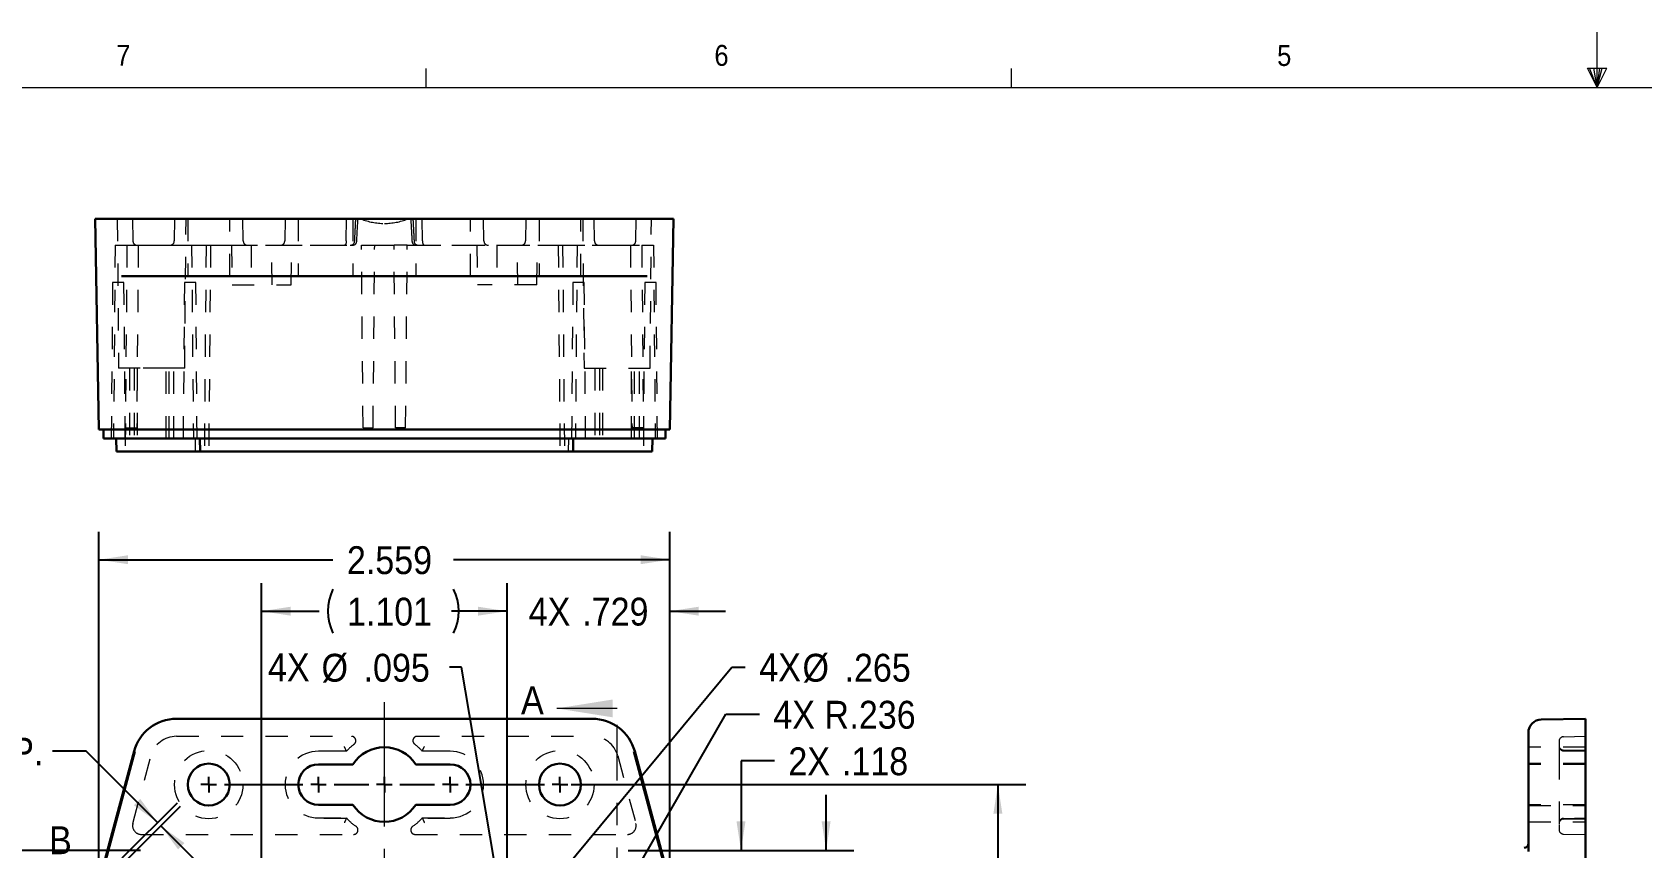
# Model space of a CAD drawing. Header units: inches. Extents: x 0.3 to 21.8, y 0.2 to 16.9.
# Drawn here: x 4.01 to 11.22, y 13.25 to 16.91 of the extents above; entities that cross this region are included whole.
import ezdxf

# ---------------------------------------------------------------- set-up
doc = ezdxf.new("R2010")
doc.units = ezdxf.units.IN
doc.header["$MEASUREMENT"] = 0
for name, pattern in [('SLD-Center', [0.75, 0.6, -0.05, 0.05, -0.05]), ('SLD-Dashed', [0.075, 0.05, -0.025]), ('SLD-Solid', [0]), ('SLD-Thin-Thick-Chain', [0.4, 0.25, -0.05, 0.05, -0.05])]:
    doc.linetypes.add(name, pattern=pattern)
doc.layers.add('SLD-0', color=7, linetype='SLD-Solid')
doc.styles.add('SLDTEXTSTYLE1', font='GOTHIC.TTF', dxfattribs={"width": 0.913})
doc.dimstyles.new('SLDDIMSTYLE0', dxfattribs={"dimtxt": 0.125, "dimasz": 0.13, "dimexe": 0, "dimexo": 0.0625, "dimgap": 0.03125, "dimtad": 0, "dimtih": 1, "dimtoh": 1, "dimdec": 3, "dimrnd": 1e-09, "dimzin": 12, "dimdsep": 46, "dimtxsty": 'SLDTEXTSTYLE1', "dimsah": 1, "dimcen": 0.09, "dimadec": 0, "dimazin": 3, "dimtfac": 1, "dimtdec": 3, "dimtofl": 0, "dimtmove": 0, "dimatfit": 3, "dimfxl": 1, "dimfrac": 2, "dimtolj": 1, "dimtzin": 12, "dimarcsym": 0})
doc.dimstyles.new('SLDDIMSTYLE1', dxfattribs={"dimtxt": 0.125, "dimasz": 0.13, "dimexe": 0, "dimexo": 0.0625, "dimgap": 0.03125, "dimtad": 0, "dimtih": 1, "dimtoh": 1, "dimdec": 3, "dimrnd": 1e-09, "dimzin": 12, "dimdsep": 46, "dimtxsty": 'SLDTEXTSTYLE1', "dimsah": 1, "dimcen": 0, "dimadec": 0, "dimazin": 3, "dimtfac": 1, "dimtdec": 3, "dimtofl": 0, "dimtmove": 0, "dimatfit": 3, "dimfxl": 1, "dimfrac": 2, "dimtolj": 1, "dimtzin": 12, "dimarcsym": 0})
doc.dimstyles.new('SLDDIMSTYLE2', dxfattribs={"dimtxt": 0.125, "dimasz": 0.13, "dimexe": 0, "dimexo": 0.0625, "dimgap": 0.03125, "dimtad": 0, "dimtih": 1, "dimtoh": 1, "dimdec": 3, "dimrnd": 1e-09, "dimzin": 12, "dimdsep": 46, "dimtxsty": 'SLDTEXTSTYLE1', "dimsah": 1, "dimcen": 0, "dimadec": 0, "dimazin": 3, "dimtfac": 1, "dimtdec": 3, "dimtofl": 0, "dimtmove": 0, "dimatfit": 3, "dimfxl": 1, "dimfrac": 2, "dimtolj": 1, "dimtzin": 12, "dimarcsym": 0})
doc.dimstyles.new('SLDDIMSTYLE3', dxfattribs={"dimtxt": 0.125, "dimasz": 0.13, "dimexe": 0, "dimexo": 0.0625, "dimgap": 0.03125, "dimtad": 0, "dimtih": 1, "dimtoh": 1, "dimdec": 3, "dimrnd": 1e-09, "dimzin": 12, "dimdsep": 46, "dimtxsty": 'SLDTEXTSTYLE1', "dimsah": 1, "dimcen": 0.09, "dimadec": 0, "dimazin": 3, "dimtfac": 1, "dimtdec": 3, "dimtmove": 0, "dimatfit": 0, "dimfxl": 1, "dimfrac": 2, "dimtolj": 1, "dimtzin": 12, "dimarcsym": 0})
doc.dimstyles.new('SLDDIMSTYLE4', dxfattribs={"dimtxt": 0.125, "dimasz": 0.13, "dimexe": 0, "dimexo": 0.0625, "dimgap": 0.03125, "dimtad": 0, "dimtih": 1, "dimtoh": 1, "dimdec": 3, "dimrnd": 1e-09, "dimzin": 4, "dimdsep": 46, "dimtxsty": 'SLDTEXTSTYLE1', "dimsah": 1, "dimcen": 0.09, "dimadec": 0, "dimazin": 1, "dimtfac": 1, "dimtdec": 3, "dimtmove": 0, "dimatfit": 0, "dimfxl": 1, "dimfrac": 2, "dimtolj": 1, "dimtzin": 12, "dimarcsym": 0})

# ---------------------------------------------------------------- blocks, each defined once
blk = doc.blocks.new('*D12')
at = {"layer": 'SLD-0'}
for p, q in [((4.3061, 13.0518), (4.3061, 14.667)), ((6.8651, 13.0518), (6.8651, 14.667)), ((4.3061, 14.542), (5.3552, 14.542)), ((6.8651, 14.542), (5.8957, 14.542))]:
    blk.add_line(p, q, dxfattribs=at)
for points in [[(4.3061, 14.542), (4.4361, 14.522), (4.4361, 14.562)], [(6.8651, 14.542), (6.7351, 14.562), (6.7351, 14.522)]]:
    blk.add_solid(points, dxfattribs=at)
at = {"layer": 'SLD-0', "insert": (5.4177, 14.6025), "char_height": 0.125, "attachment_point": 1, "style": 'SLDTEXTSTYLE1'}
blk.add_mtext('2.559', dxfattribs=at)
blk = doc.blocks.new('*D13')
at = {"layer": 'SLD-0'}
for p, q in [((6.7469, 13.2064), (7.1171, 13.8486)), ((7.1171, 13.8486), (7.2671, 13.8486)), ((6.6289, 13.0018), (6.7469, 13.2064))]:
    blk.add_line(p, q, dxfattribs=at)
blk.add_solid([(6.7469, 13.2064), (6.6646, 13.1038), (6.6993, 13.0838)], dxfattribs=at)
at = {"layer": 'SLD-0', "char_height": 0.125, "attachment_point": 1, "style": 'SLDTEXTSTYLE1'}
for s, insert in [('4X R', (7.3296, 13.9091)), ('.236', (7.6708, 13.9091))]:
    blk.add_mtext(s, dxfattribs=dict(at, insert=insert))
blk = doc.blocks.new('*D14')
at = {"layer": 'SLD-0'}
for p, q in [((6.2208, 12.9479), (7.1441, 14.0595)), ((7.1441, 14.0595), (7.204, 14.0595))]:
    blk.add_line(p, q, dxfattribs=at)
blk.add_solid([(6.2208, 12.9479), (6.3192, 13.0352), (6.2885, 13.0607)], dxfattribs=at)
at = {"layer": 'SLD-0', "char_height": 0.125, "attachment_point": 1, "style": 'SLDTEXTSTYLE1'}
for s, insert in [('4X', (7.2665, 14.1219)), ('%%c', (7.4604, 14.12)), ('.265', (7.6488, 14.12))]:
    blk.add_mtext(s, dxfattribs=dict(at, insert=insert))
blk = doc.blocks.new('*D15')
at = {"layer": 'SLD-0'}
for p, q in [((6.1361, 12.896), (6.1361, 14.4361)), ((6.8651, 13.0518), (6.8651, 14.4361)), ((6.1361, 14.3111), (5.8861, 14.3111)), ((6.8651, 14.3111), (7.1151, 14.3111))]:
    blk.add_line(p, q, dxfattribs=at)
for points in [[(6.1361, 14.3111), (6.0061, 14.3311), (6.0061, 14.2911)], [(6.8651, 14.3111), (6.9951, 14.2911), (6.9951, 14.3311)]]:
    blk.add_solid(points, dxfattribs=at)
at = {"layer": 'SLD-0', "char_height": 0.125, "attachment_point": 1, "style": 'SLDTEXTSTYLE1'}
for s, insert in [('4X ', (6.2328, 14.3716)), ('.729', (6.4729, 14.3716))]:
    blk.add_mtext(s, dxfattribs=dict(at, insert=insert))
blk = doc.blocks.new('*D16')
at = {"layer": 'SLD-0'}
for p, q in [((7.5663, 13.238), (7.5663, 13.488)), ((6.6789, 13.238), (7.6913, 13.238)), ((6.1861, 12.846), (7.6913, 12.846)), ((7.5663, 12.846), (7.5663, 12.596))]:
    blk.add_line(p, q, dxfattribs=at)
for points in [[(7.5663, 13.238), (7.5863, 13.368), (7.5463, 13.368)], [(7.5663, 12.846), (7.5463, 12.716), (7.5863, 12.716)]]:
    blk.add_solid(points, dxfattribs=at)
at = {"layer": 'SLD-0', "char_height": 0.125, "attachment_point": 1, "style": 'SLDTEXTSTYLE1'}
for s, insert in [('4X ', (7.2847, 13.1144)), ('.392', (7.5248, 13.1144))]:
    blk.add_mtext(s, dxfattribs=dict(at, insert=insert))
blk = doc.blocks.new('*D17')
at = {"layer": 'SLD-0'}
for p, q in [((4.2483, 13.6835), (4.0983, 13.6835)), ((4.5691, 13.3627), (4.2483, 13.6835)), ((4.4106, 13.2042), (4.6575, 13.4511)), ((4.4245, 13.1903), (4.6714, 13.4372)), ((4.583, 13.3488), (4.7598, 13.172))]:
    blk.add_line(p, q, dxfattribs=at)
for points in [[(4.5691, 13.3627), (4.4913, 13.4687), (4.4631, 13.4405)], [(4.583, 13.3488), (4.6608, 13.2427), (4.6891, 13.271)]]:
    blk.add_solid(points, dxfattribs=at)
at = {"layer": 'SLD-0', "char_height": 0.125, "attachment_point": 1, "style": 'SLDTEXTSTYLE1'}
for s, insert in [('.020', (3.3521, 13.744)), (' TYP.', (3.6753, 13.744))]:
    blk.add_mtext(s, dxfattribs=dict(at, insert=insert))
blk = doc.blocks.new('*D18')
at = {"layer": 'SLD-0'}
for p, q in [((7.3347, 13.6398), (7.1847, 13.6398)), ((7.1847, 13.6398), (7.1847, 13.238)), ((6.6789, 13.238), (7.3097, 13.238)), ((6.3239, 13.12), (7.3097, 13.12)), ((7.1847, 13.12), (7.1847, 12.87))]:
    blk.add_line(p, q, dxfattribs=at)
for points in [[(7.1847, 13.238), (7.2047, 13.368), (7.1647, 13.368)], [(7.1847, 13.12), (7.1647, 12.99), (7.2047, 12.99)]]:
    blk.add_solid(points, dxfattribs=at)
at = {"layer": 'SLD-0', "char_height": 0.125, "attachment_point": 1, "style": 'SLDTEXTSTYLE1'}
for s, insert in [('2X ', (7.3972, 13.7003)), ('.118', (7.6373, 13.7003))]:
    blk.add_mtext(s, dxfattribs=dict(at, insert=insert))
blk = doc.blocks.new('*D20')
at = {"layer": 'SLD-0'}
for p, q in [((3.7891, 13.238), (3.7891, 13.488)), ((4.4923, 13.238), (3.6641, 13.238)), ((4.4923, 12.785), (3.6641, 12.785)), ((3.7891, 12.785), (3.7891, 12.535))]:
    blk.add_line(p, q, dxfattribs=at)
for points in [[(3.7891, 13.238), (3.8091, 13.368), (3.7691, 13.368)], [(3.7891, 12.785), (3.7691, 12.655), (3.8091, 12.655)]]:
    blk.add_solid(points, dxfattribs=at)
at = {"layer": 'SLD-0', "insert": (3.6276, 13.0425), "char_height": 0.125, "attachment_point": 1, "style": 'SLDTEXTSTYLE1'}
blk.add_mtext('.453', dxfattribs=at)
blk = doc.blocks.new('*D21')
at = {"layer": 'SLD-0'}
for p, q in [((5.9322, 14.0595), (5.8781, 14.0595)), ((6.1283, 12.8929), (5.9322, 14.0595))]:
    blk.add_line(p, q, dxfattribs=at)
blk.add_solid([(6.1283, 12.8929), (6.1264, 13.0244), (6.087, 13.0177)], dxfattribs=at)
at = {"layer": 'SLD-0', "char_height": 0.125, "attachment_point": 1, "style": 'SLDTEXTSTYLE1'}
for s, insert in [('4X ', (5.0638, 14.1219)), ('%%c', (5.3039, 14.12)), ('.095', (5.4924, 14.12))]:
    blk.add_mtext(s, dxfattribs=dict(at, insert=insert))
blk = doc.blocks.new('*D23')
at = {"layer": 'SLD-0'}
for p, q in [((5.0351, 12.896), (5.0351, 14.4361)), ((6.1361, 12.896), (6.1361, 14.4361)), ((5.0351, 14.3111), (5.2927, 14.3111)), ((6.1361, 14.3111), (5.9582, 14.3111))]:
    blk.add_line(p, q, dxfattribs=at)
for centre, start, end in [((5.5535, 14.3111), 153.43495, 206.56505), ((5.6974, 14.3111), 333.43495, 26.56505)]:
    blk.add_arc(centre, 0.2217, start, end, dxfattribs=at)
for points in [[(5.0351, 14.3111), (5.1651, 14.2911), (5.1651, 14.3311)], [(6.1361, 14.3111), (6.0061, 14.3311), (6.0061, 14.2911)]]:
    blk.add_solid(points, dxfattribs=at)
at = {"layer": 'SLD-0', "insert": (5.4177, 14.3716), "char_height": 0.125, "attachment_point": 1, "style": 'SLDTEXTSTYLE1'}
blk.add_mtext('1.101', dxfattribs=at)
blk = doc.blocks.new('*D35')
at = {"layer": 'SLD-0'}
for p, q in [((6.423, 13.5333), (8.4615, 13.5333)), ((8.3365, 13.5333), (8.3365, 11.5341)), ((8.3365, 8.4152), (8.3365, 11.3103)), ((6.423, 8.4152), (8.4615, 8.4152))]:
    blk.add_line(p, q, dxfattribs=at)
for centre, start, end in [((8.3272, 11.4095), 153.43495, 206.56505), ((8.3459, 11.4095), 333.43495, 26.56505)]:
    blk.add_arc(centre, 0.2219, start, end, dxfattribs=at)
for points in [[(8.3365, 13.5333), (8.3165, 13.4033), (8.3565, 13.4033)], [(8.3365, 8.4152), (8.3565, 8.5452), (8.3165, 8.5452)]]:
    blk.add_solid(points, dxfattribs=at)
at = {"layer": 'SLD-0', "insert": (8.1287, 11.47, 0.4264), "char_height": 0.125, "attachment_point": 1, "style": 'SLDTEXTSTYLE1'}
blk.add_mtext('5.118', dxfattribs=at)
blk = doc.blocks.new('SW_CENTERMARKSYMBOL_2')
at = {"layer": 'SLD-0', "color": 0}
for p, q in [((0, 0), (-0.035, 0)), ((0, 0), (0, 0.035)), ((0, 0), (0, -0.035)), ((0, 0), (0.035, 0)), ((0.07, 0), (0.4221, 0)), ((0.4921, 0), (0.4571, 0)), ((0.4921, 0), (0.4921, 0.035)), ((0.4921, 0), (0.4921, -0.035)), ((0.4921, 0), (0.5271, 0)), ((0.5621, 0), (0.7174, 0)), ((0.7874, 0), (0.7524, 0)), ((0.7874, 0), (0.7874, 0.035)), ((0.7874, 0), (0.7874, -0.035)), ((0.7874, 0), (0.8224, 0)), ((0.8574, 0), (1.0127, 0)), ((1.0827, 0), (1.0477, 0)), ((1.0827, 0), (1.0827, 0.035)), ((1.0827, 0), (1.0827, -0.035)), ((1.0827, 0), (1.1177, 0)), ((1.1527, 0), (1.5048, 0)), ((1.5748, 0), (1.5398, 0)), ((1.5748, 0), (1.5748, 0.035)), ((1.5748, 0), (1.5748, -0.035)), ((1.5748, 0), (1.6098, 0))]:
    blk.add_line(p, q, dxfattribs=at)

msp = doc.modelspace()

# ---------------------------------------------------------------- linework, layer by layer
at = {"color": 7, "linetype": 'SLD-Solid', "lineweight": 0}
for p, q in [((11.02288, 16.6606), (11.02288, 16.9083)), ((5.77288, 16.6606), (5.77288, 16.7454)), ((8.39788, 16.6606), (8.39788, 16.7454)), ((10.9809, 16.74622), (11.067, 16.74622)), ((11.02288, 16.6606), (10.9809, 16.74622)), ((11.02288, 16.6606), (10.98907, 16.74622)), ((11.02288, 16.6606), (11.00855, 16.74622)), ((11.02288, 16.6606), (11.03583, 16.74622)), ((11.02288, 16.6606), (11.04596, 16.74622)), ((11.02288, 16.6606), (11.067, 16.74622)), ((0.52288, 16.6606), (21.52288, 16.6606)), ((6.62891, 13.87499), (6.35924, 13.87499))]:
    msp.add_line(p, q, dxfattribs=at)
at = {"color": 7, "linetype": 'SLD-Solid', "lineweight": 30}
for p, q in [((4.28958, 16.07041), (4.30608, 15.12541)), ((4.2982, 16.07041), (4.28958, 16.07041)), ((4.46311, 16.07041), (4.2982, 16.07041)), ((4.65325, 16.07041), (4.46311, 16.07041)), ((6.51796, 16.07041), (4.65325, 16.07041)), ((6.70811, 16.07041), (6.51796, 16.07041)), ((6.87302, 16.07041), (6.70811, 16.07041)), ((6.88163, 16.07041), (6.86513, 15.12541)), ((6.88163, 16.07041), (6.87302, 16.07041)), ((4.52348, 15.8145), (4.40728, 15.8145)), ((4.65325, 15.8145), (4.52348, 15.8145)), ((6.51796, 15.8145), (4.65325, 15.8145)), ((6.64773, 15.8145), (6.51796, 15.8145)), ((6.76393, 15.8145), (6.64773, 15.8145)), ((6.76393, 15.8145), (6.76446, 15.81453)), ((4.5423, 15.12541), (4.30608, 15.12541)), ((4.32576, 15.08604), (4.32576, 15.12541)), ((4.5423, 15.08604), (4.32576, 15.08604)), ((4.38425, 15.02698), (4.38374, 15.08604)), ((6.62891, 15.12541), (4.5423, 15.12541)), ((6.62891, 15.08604), (4.5423, 15.08604)), ((4.75925, 15.02698), (4.75874, 15.08604)), ((6.43196, 15.02698), (6.43248, 15.08604)), ((6.86513, 15.12541), (6.62891, 15.12541)), ((6.84545, 15.08604), (6.62891, 15.08604)), ((6.78696, 15.02698), (6.78748, 15.08604)), ((6.84545, 15.08604), (6.84545, 15.12541)), ((4.5423, 15.02698), (4.38425, 15.02698)), ((4.75925, 15.02698), (4.5423, 15.02698)), ((4.9173, 15.02698), (4.75925, 15.02698)), ((6.27391, 15.02698), (4.9173, 15.02698)), ((6.43196, 15.02698), (6.27391, 15.02698)), ((6.62891, 15.02698), (6.43196, 15.02698)), ((6.78696, 15.02698), (6.62891, 15.02698)), ((6.51796, 13.82857), (4.65325, 13.82857)), ((10.77316, 13.82511), (10.97104, 13.82857)), ((10.97104, 13.68267), (10.97104, 13.82857)), ((10.71513, 13.66649), (10.71513, 13.76607)), ((4.46311, 13.68267), (4.2982, 13.0672)), ((4.30153, 13.06631), (4.46644, 13.68177)), ((6.70477, 13.68177), (6.86968, 13.06631)), ((6.87302, 13.0672), (6.70811, 13.68267)), ((10.71513, 13.23283), (10.71513, 13.66649)), ((10.97104, 13.0672), (10.97104, 13.68267)), ((5.29033, 13.62384), (5.4449, 13.62384)), ((5.72631, 13.62384), (5.88088, 13.62384)), ((5.4449, 13.44274), (5.29033, 13.44274)), ((5.88088, 13.44274), (5.72631, 13.44274))]:
    msp.add_line(p, q, dxfattribs=at)
at = {"color": 7, "linetype": 'SLD-Dashed', "lineweight": 0}
for p, q in [((4.3883, 16.07041), (4.39414, 15.40104)), ((4.45666, 16.07041), (4.45839, 15.97164)), ((4.64515, 16.07041), (4.64343, 15.97164)), ((4.69046, 15.40104), (4.6963, 16.07041)), ((4.7042, 16.07041), (4.7042, 15.8145)), ((4.8922, 15.8145), (4.8922, 16.07041)), ((4.95298, 15.97164), (4.95126, 16.07041)), ((5.14072, 16.07041), (5.139, 15.97164)), ((5.19978, 16.07041), (5.19978, 15.8145)), ((5.41493, 15.97164), (5.41571, 16.07041)), ((5.4449, 16.07041), (5.4449, 15.8145)), ((5.72631, 16.07041), (5.72631, 15.8145)), ((5.75628, 15.97164), (5.7555, 16.07041)), ((5.97143, 15.8145), (5.97143, 16.07041)), ((6.03221, 15.97164), (6.03049, 16.07041)), ((6.21995, 16.07041), (6.21823, 15.97164)), ((6.27901, 16.07041), (6.27901, 15.8145)), ((6.46701, 15.8145), (6.46701, 16.07041)), ((6.47491, 16.07041), (6.48076, 15.40104)), ((6.52779, 15.97164), (6.52606, 16.07041)), ((6.71283, 15.97164), (6.71455, 16.07041)), ((6.77707, 15.40104), (6.78291, 16.07041)), ((4.37864, 15.95241), (4.37108, 15.08604)), ((4.37864, 15.95241), (4.38585, 15.95241)), ((4.38585, 15.95241), (4.71401, 15.95241)), ((4.4313, 15.95241), (4.42322, 15.02698)), ((4.4823, 15.95241), (4.47515, 15.13298)), ((4.47807, 15.9523), (4.47868, 15.9523)), ((4.47868, 15.9523), (4.55984, 15.9523)), ((4.55984, 15.9523), (4.65325, 15.9523)), ((4.65325, 15.9523), (5.43289, 15.9523)), ((4.71401, 15.95241), (4.72152, 15.95241)), ((4.72152, 15.95241), (4.72908, 15.08604)), ((4.72152, 15.95241), (4.8063, 15.95241)), ((4.7863, 15.95241), (4.77822, 15.02698)), ((4.8063, 15.95241), (4.79822, 15.02698)), ((4.8063, 15.95241), (4.9173, 15.95241)), ((4.89949, 15.95241), (4.90258, 15.77524)), ((4.9173, 15.95241), (5.48296, 15.95241)), ((4.98913, 15.95241), (4.98758, 15.77524)), ((5.08258, 15.77524), (5.08103, 15.95241)), ((5.16758, 15.77524), (5.17067, 15.95241)), ((5.43289, 15.9523), (5.44219, 15.9523)), ((5.49011, 15.13298), (5.48296, 15.95241)), ((5.48296, 15.95241), (5.54226, 15.95241)), ((5.53511, 15.13298), (5.54226, 15.95241)), ((5.54226, 15.95241), (5.62896, 15.95241)), ((5.63611, 15.13298), (5.62896, 15.95241)), ((5.68826, 15.95241), (5.62896, 15.95241)), ((5.68111, 15.13298), (5.68826, 15.95241)), ((5.68826, 15.95241), (6.27391, 15.95241)), ((5.72903, 15.9523), (5.73832, 15.9523)), ((5.73832, 15.9523), (6.51796, 15.9523)), ((6.00054, 15.95241), (6.00363, 15.77524)), ((6.09018, 15.95241), (6.08863, 15.77524)), ((6.18363, 15.77524), (6.18209, 15.95241)), ((6.26863, 15.77524), (6.27173, 15.95241)), ((6.27391, 15.95241), (6.38492, 15.95241)), ((6.36492, 15.95241), (6.37299, 15.02698)), ((6.38492, 15.95241), (6.39299, 15.02698)), ((6.38492, 15.95241), (6.62891, 15.95241)), ((6.44969, 15.95241), (6.44213, 15.08604)), ((6.51796, 15.9523), (6.61137, 15.9523)), ((6.61137, 15.9523), (6.69253, 15.9523)), ((6.62891, 15.95241), (6.73992, 15.95241)), ((6.68892, 15.95241), (6.69607, 15.13298)), ((6.69253, 15.9523), (6.69315, 15.9523)), ((6.73992, 15.95241), (6.74799, 15.02698)), ((6.73992, 15.95241), (6.78494, 15.95241)), ((6.78494, 15.95241), (6.79257, 15.95241)), ((6.79257, 15.95241), (6.80013, 15.08604)), ((4.40728, 15.8145), (4.40681, 15.81452)), ((4.36719, 15.78604), (4.36108, 15.08604)), ((4.41797, 15.78604), (4.36719, 15.78604)), ((4.42408, 15.08604), (4.41797, 15.78604)), ((4.68941, 15.78604), (4.6833, 15.08604)), ((4.7148, 15.78604), (4.68941, 15.78604)), ((4.74019, 15.78604), (4.7148, 15.78604)), ((4.7463, 15.08604), (4.74019, 15.78604)), ((4.90258, 15.77524), (5.16758, 15.77524)), ((6.26863, 15.77524), (6.00363, 15.77524)), ((6.43102, 15.78604), (6.42491, 15.08604)), ((6.4818, 15.78604), (6.43102, 15.78604)), ((6.48791, 15.08604), (6.4818, 15.78604)), ((6.75324, 15.78604), (6.74713, 15.08604)), ((6.80403, 15.78604), (6.75324, 15.78604)), ((6.81013, 15.08604), (6.80403, 15.78604)), ((4.69046, 15.40104), (4.39414, 15.40104)), ((4.4423, 15.40104), (4.4423, 15.08604)), ((4.4423, 15.40104), (4.4423, 15.08604)), ((4.46356, 15.40104), (4.46356, 15.08604)), ((4.47734, 15.40104), (4.47734, 15.08604)), ((4.60408, 15.40104), (4.47734, 15.40104)), ((4.60726, 15.40104), (4.60408, 15.40104)), ((4.60726, 15.40104), (4.60408, 15.40104)), ((4.60726, 15.08604), (4.60726, 15.40104)), ((4.62104, 15.08604), (4.62104, 15.40104)), ((4.6423, 15.08604), (4.6423, 15.40104)), ((4.6423, 15.08604), (4.6423, 15.40104)), ((6.48076, 15.40104), (6.77707, 15.40104)), ((6.52891, 15.40104), (6.52891, 15.08604)), ((6.52891, 15.40104), (6.52891, 15.08604)), ((6.55017, 15.40104), (6.55017, 15.08604)), ((6.56395, 15.40104), (6.56395, 15.08604)), ((6.69387, 15.08604), (6.69387, 15.40104)), ((6.70765, 15.08604), (6.70765, 15.40104)), ((6.72891, 15.08604), (6.72891, 15.40104)), ((6.72891, 15.08604), (6.72891, 15.40104)), ((4.42415, 15.13298), (4.47515, 15.13298)), ((4.73925, 15.02698), (4.73874, 15.08604)), ((5.49011, 15.13298), (5.53511, 15.13298)), ((5.68111, 15.13298), (5.63611, 15.13298)), ((6.41196, 15.02698), (6.41248, 15.08604)), ((6.74707, 15.13298), (6.69607, 15.13298)), ((4.65325, 13.74983), (5.43798, 13.74983)), ((5.73324, 13.74983), (6.51796, 13.74983)), ((10.85293, 13.72842), (10.85293, 13.65675)), ((10.87227, 13.7481), (10.97104, 13.74983)), ((4.458, 13.35939), (4.53916, 13.66229)), ((5.29033, 13.68462), (5.41493, 13.68462)), ((5.41571, 13.6829), (5.29033, 13.6829)), ((5.41493, 13.68462), (5.41571, 13.6829)), ((5.75628, 13.68462), (5.7555, 13.6829)), ((5.88088, 13.6829), (5.7555, 13.6829)), ((5.75628, 13.68462), (5.88088, 13.68462)), ((6.63205, 13.66229), (6.71321, 13.35939)), ((10.97104, 13.70062), (10.71513, 13.70062)), ((10.85293, 13.65675), (10.85293, 13.35385)), ((10.97104, 13.68635), (10.87227, 13.68807)), ((10.87227, 13.68462), (10.97104, 13.6829)), ((10.97104, 13.62729), (10.71513, 13.62729)), ((10.97104, 13.62384), (10.71513, 13.62384)), ((10.97104, 13.44274), (10.71513, 13.44274)), ((10.71513, 13.43929), (10.97104, 13.43929)), ((5.29033, 13.38369), (5.41571, 13.38369)), ((5.41493, 13.38196), (5.29033, 13.38196)), ((5.41493, 13.38196), (5.41571, 13.38369)), ((5.75628, 13.38196), (5.7555, 13.38369)), ((5.7555, 13.38369), (5.88088, 13.38369)), ((5.88088, 13.38196), (5.75628, 13.38196)), ((10.71513, 13.36597), (10.97104, 13.36597)), ((10.85293, 13.35385), (10.85293, 13.33123)), ((10.87227, 13.38196), (10.97104, 13.38369)), ((10.87227, 13.37851), (10.97104, 13.38024)), ((4.49603, 13.30983), (5.4477, 13.30983)), ((5.72351, 13.30983), (6.67518, 13.30983)), ((10.87227, 13.31155), (10.97104, 13.30983))]:
    msp.add_line(p, q, dxfattribs=at)
at = {"color": 7, "linetype": 'SLD-Thin-Thick-Chain', "lineweight": 0}
msp.add_line((6.62891, 13.0018), (6.62891, 13.87499), dxfattribs=at)
at = {"color": 7, "linetype": 'SLD-Dashed', "lineweight": 0}
for centre in [(4.7982, 13.53329), (6.37301, 13.53329)]:
    msp.add_circle(centre, 0.15306, dxfattribs=at)
at = {"color": 7, "linetype": 'SLD-Solid', "lineweight": 30}
for centre in [(4.7982, 13.53329), (6.37301, 13.53329)]:
    msp.add_circle(centre, 0.094, dxfattribs=at)
at = {"color": 7, "linetype": 'SLD-Dashed', "lineweight": 0}
for centre, radius, start, end in [((5.58561, 16.33341), 0.28301, 248.330642, 270), ((5.58561, 16.33341), 0.28301, 270, 291.669358), ((4.47807, 15.97198), 0.01969, 181, 270), ((4.62374, 15.97198), 0.01969, 270, 359), ((4.97267, 15.97198), 0.01969, 181, 270), ((5.11932, 15.97198), 0.01969, 270, 359), ((5.43289, 15.97198), 0.01969, 270, 357.101892), ((5.44219, 15.97198), 0.01969, 270, 356.866269), ((5.72903, 15.97198), 0.01969, 183.133731, 270), ((5.73832, 15.97198), 0.01969, 182.898108, 270), ((6.05189, 15.97198), 0.01969, 181, 270), ((6.19855, 15.97198), 0.01969, 270, 359), ((6.54747, 15.97198), 0.01969, 181, 270), ((6.69315, 15.97198), 0.01969, 270, 359), ((4.65325, 13.63172), 0.11811, 90, 165), ((5.58561, 13.53329), 0.22638, 126.867804, 138.633775), ((5.58561, 13.53329), 0.22638, 41.366225, 53.132196), ((6.51796, 13.63172), 0.11811, 15, 90), ((10.87261, 13.72842), 0.01969, 91, 180), ((5.29033, 13.53329), 0.14961, 90, 270), ((5.88088, 13.53329), 0.14961, 270, 90), ((10.87261, 13.70775), 0.01969, 180, 269), ((10.87261, 13.7043), 0.01969, 180, 269), ((4.49603, 13.3492), 0.03937, 165, 270), ((5.58561, 13.53329), 0.22638, 221.366225, 235.912463), ((5.58561, 13.53329), 0.22638, 304.087537, 318.633775), ((6.67518, 13.3492), 0.03937, 270, 15), ((10.87261, 13.36228), 0.01969, 91, 180), ((10.87261, 13.35883), 0.01969, 91, 180), ((10.87261, 13.33123), 0.01969, 180, 269)]:
    msp.add_arc(centre, radius, start, end, dxfattribs=at)
at = {"color": 7, "linetype": 'SLD-Solid', "lineweight": 30}
for centre, radius, start, end in [((4.65325, 13.63172), 0.19685, 90, 165), ((6.51796, 13.63172), 0.19685, 15, 90), ((10.77419, 13.76607), 0.05906, 91, 180), ((5.58561, 13.53329), 0.16732, 32.763762, 147.236238), ((5.29033, 13.53329), 0.09055, 90, 270), ((5.88088, 13.53329), 0.09055, 270, 90), ((5.58561, 13.53329), 0.16732, 212.763762, 327.236238), ((10.69545, 13.26939), 0.01969, 271, 0)]:
    msp.add_arc(centre, radius, start, end, dxfattribs=at)
at = {"color": 7, "linetype": 'SLD-Dashed', "lineweight": 0}
for points, knots in [([(5.4525, 15.97099), (5.45298, 15.98069), (5.45463, 16.01383), (5.45638, 16.04697), (5.45762, 16.07041)], [0, 0, 0, 0, 0.2926957, 1, 1, 1, 1]), ([(5.46171, 15.97091), (5.46344, 16.00266), (5.46525, 16.03582), (5.46718, 16.06899), (5.46726, 16.07041)], [0, 0, 0, 0, 0.95695581, 1, 1, 1, 1]), ([(5.70393, 16.07041), (5.70507, 16.05053), (5.70697, 16.01737), (5.70876, 15.9842), (5.70948, 15.97091)], [0, 0, 0, 0, 0.5994493, 1, 1, 1, 1]), ([(5.7136, 16.07041), (5.7142, 16.05913), (5.71596, 16.02599), (5.71762, 15.99285), (5.71871, 15.97099)], [0, 0, 0, 0, 0.3404662, 1, 1, 1, 1]), ([(5.41493, 15.97164), (5.41489, 15.96626), (5.41381, 15.96113), (5.41055, 15.95419), (5.40839, 15.9523), (5.4063, 15.9523)], [0, 0, 0, 0, 0.5, 0.5, 1, 1, 1, 1]), ([(5.75628, 15.97164), (5.75632, 15.96626), (5.75741, 15.96113), (5.76067, 15.95419), (5.76283, 15.9523), (5.76492, 15.9523)], [0, 0, 0, 0, 0.5, 0.5, 1, 1, 1, 1]), ([(5.44979, 13.7144), (5.4531, 13.71688), (5.45554, 13.72035), (5.458, 13.72818), (5.45796, 13.73248), (5.45538, 13.74024), (5.45282, 13.74372), (5.4462, 13.74849), (5.44211, 13.74983), (5.43798, 13.74983)], [0, 0, 0, 0, 0.25, 0.25, 0.5, 0.5, 0.75, 0.75, 1, 1, 1, 1]), ([(5.73324, 13.74983), (5.7291, 13.74983), (5.72506, 13.74852), (5.7184, 13.74373), (5.71585, 13.74027), (5.71326, 13.73251), (5.71322, 13.72819), (5.71565, 13.7204), (5.71812, 13.71688), (5.72143, 13.7144)], [0, 0, 0, 0, 0.25, 0.25, 0.5, 0.5, 0.75, 0.75, 1, 1, 1, 1]), ([(5.41493, 13.68462), (5.41489, 13.68472), (5.41381, 13.68712), (5.41055, 13.69448), (5.40839, 13.69943), (5.4063, 13.7043)], [0, 0, 0, 0, 0.5, 0.5, 1, 1, 1, 1]), ([(5.75628, 13.68462), (5.75632, 13.68472), (5.75741, 13.68712), (5.76067, 13.69448), (5.76283, 13.69943), (5.76492, 13.7043)], [0, 0, 0, 0, 0.5, 0.5, 1, 1, 1, 1]), ([(5.41493, 13.38196), (5.41489, 13.38187), (5.41381, 13.37947), (5.41055, 13.37211), (5.40839, 13.36716), (5.4063, 13.36228)], [0, 0, 0, 0, 0.5, 0.5, 1, 1, 1, 1]), ([(5.75628, 13.38196), (5.75632, 13.38187), (5.75741, 13.37947), (5.76067, 13.37211), (5.76283, 13.36716), (5.76492, 13.36228)], [0, 0, 0, 0, 0.5, 0.5, 1, 1, 1, 1]), ([(5.4477, 13.30983), (5.45192, 13.30983), (5.45603, 13.31118), (5.46277, 13.31616), (5.4653, 13.31973), (5.46776, 13.32771), (5.46766, 13.33211), (5.46489, 13.33996), (5.46222, 13.34345), (5.45873, 13.34581)], [0, 0, 0, 0, 0.25, 0.25, 0.5, 0.5, 0.75, 0.75, 1, 1, 1, 1]), ([(5.71248, 13.34581), (5.70899, 13.34345), (5.70635, 13.34002), (5.70355, 13.33212), (5.70345, 13.32775), (5.70589, 13.31976), (5.70844, 13.31617), (5.71513, 13.31122), (5.7193, 13.30983), (5.72351, 13.30983)], [0, 0, 0, 0, 0.25, 0.25, 0.5, 0.5, 0.75, 0.75, 1, 1, 1, 1])]:
    msp.add_open_spline(points, degree=3, knots=knots, dxfattribs=at)
at = {"color": 7, "linetype": 'SLD-Solid', "lineweight": 0}
msp.add_solid([(6.35924, 13.87499), (6.60924, 13.83499), (6.60924, 13.91499)], dxfattribs=at)
at = {"layer": 'SLD-0', "linetype": 'SLD-Center', "lineweight": 0}
msp.add_line((5.58561, 7.94517), (5.58561, 13.90324), dxfattribs=at)

# ---------------------------------------------------------------- block references
at = {"layer": 'SLD-0'}
msp.add_blockref('SW_CENTERMARKSYMBOL_2', (4.7982, 13.53329), dxfattribs=at)

# ---------------------------------------------------------------- texts
at = {"color": 7, "linetype": 'Continuous', "lineweight": 0, "char_height": 0.09375, "attachment_point": 1, "style": 'SLDTEXTSTYLE1'}
for s, insert in [('7', (4.38324, 16.85142)), ('6', (7.0654, 16.8511)), ('5', (9.58856, 16.85056))]:
    msp.add_mtext(s, dxfattribs=dict(at, insert=insert))
at = {"color": 7, "linetype": 'Continuous', "char_height": 0.125, "attachment_point": 1, "style": 'SLDTEXTSTYLE1'}
for s, insert in [('A', (6.1985, 13.97416)), ('B', (4.08218, 13.34613))]:
    msp.add_mtext(s, dxfattribs=dict(at, insert=insert))

# ---------------------------------------------------------------- dimensions: what is measured, and where the dimension line sits
at = {"layer": 'SLD-0'}
dim = msp.add_linear_dim(base=(4.30608, 14.54197), p1=(6.86513, 13.0018), p2=(4.30608, 13.0018), dimstyle='SLDDIMSTYLE0', dxfattribs=at)
dim.commit()
dim.dimension.update_dxf_attribs({"geometry": '*D12', "text_midpoint": (5.62544, 14.54197), "dimtype": 160})
for base, p2, text, dimstyle, picture, middle in [((5.03508, 14.3111), (5.03508, 12.84602), '(<>)', 'SLDDIMSTYLE0', '*D23', (5.62544, 14.3111)), ((6.86513, 14.3111), (6.86513, 13.0018), '4X <>', 'SLDDIMSTYLE3', '*D15', (6.51442, 14.3111))]:
    dim = msp.add_linear_dim(base=base, p1=(6.13613, 12.84602), p2=p2, text=text, dimstyle=dimstyle, dxfattribs=at)
    dim.commit()
    dim.dimension.update_dxf_attribs({"geometry": picture, "text_midpoint": middle, "dimtype": 160})
for p1, p2, text, picture, middle in [((6.144, 12.79917), (6.12826, 12.89286), '4X <>', '*D21', (5.4397, 14.05953)), ((6.05147, 12.74409), (6.2208, 12.94794), '4X<>', '*D14', (7.61927, 14.05953))]:
    dim = msp.add_diameter_dim_2p(p1=p1, p2=p2, text=text, dimstyle='SLDDIMSTYLE2', dxfattribs=at)
    dim.commit()
    dim.dimension.update_dxf_attribs({"geometry": picture, "text_midpoint": middle, "dimtype": 163})
dim = msp.add_radius_dim(center=(6.62891, 13.0018), mpoint=(6.7469, 13.20644), text='4X <>', dimstyle='SLDDIMSTYLE1', dxfattribs=at)
dim.commit()
dim.dimension.update_dxf_attribs({"geometry": '*D13', "text_midpoint": (7.66179, 13.84858), "dimtype": 164})
for base, p1, p2, angle, text, dimstyle, picture, middle in [((4.56912, 13.36268), (4.38919, 13.15491), (4.37527, 13.16883), 315, '<> TYP.', 'SLDDIMSTYLE4', '*D17', (4.24834, 13.68346)), ((7.18468, 13.23802), (6.27391, 13.12002), (6.62891, 13.23802), 90, '2X <>', 'SLDDIMSTYLE3', '*D18', (7.18468, 13.63981)), ((8.33653, 8.41518), (6.37301, 13.53329), (6.37301, 8.41518), 90, '(<>)', 'SLDDIMSTYLE0', '*D35', (8.33653, 11.42221)), ((7.56632, 13.23802), (6.13613, 12.84602), (6.62891, 13.23802), 90, '4X <>', 'SLDDIMSTYLE3', '*D16', (7.56632, 13.05394))]:
    dim = msp.add_linear_dim(base=base, p1=p1, p2=p2, angle=angle, text=text, dimstyle=dimstyle, dxfattribs=at)
    dim.commit()
    dim.dimension.update_dxf_attribs({"geometry": picture, "text_midpoint": middle, "dimtype": 160})
dim = msp.add_linear_dim(base=(3.78915, 13.23802), p1=(4.5423, 12.78502), p2=(4.5423, 13.23802), angle=90, dimstyle='SLDDIMSTYLE3', dxfattribs=at)
dim.commit()
dim.dimension.update_dxf_attribs({"geometry": '*D20', "text_midpoint": (3.78915, 12.98202), "dimtype": 160})

doc.saveas('drawing.dxf')
